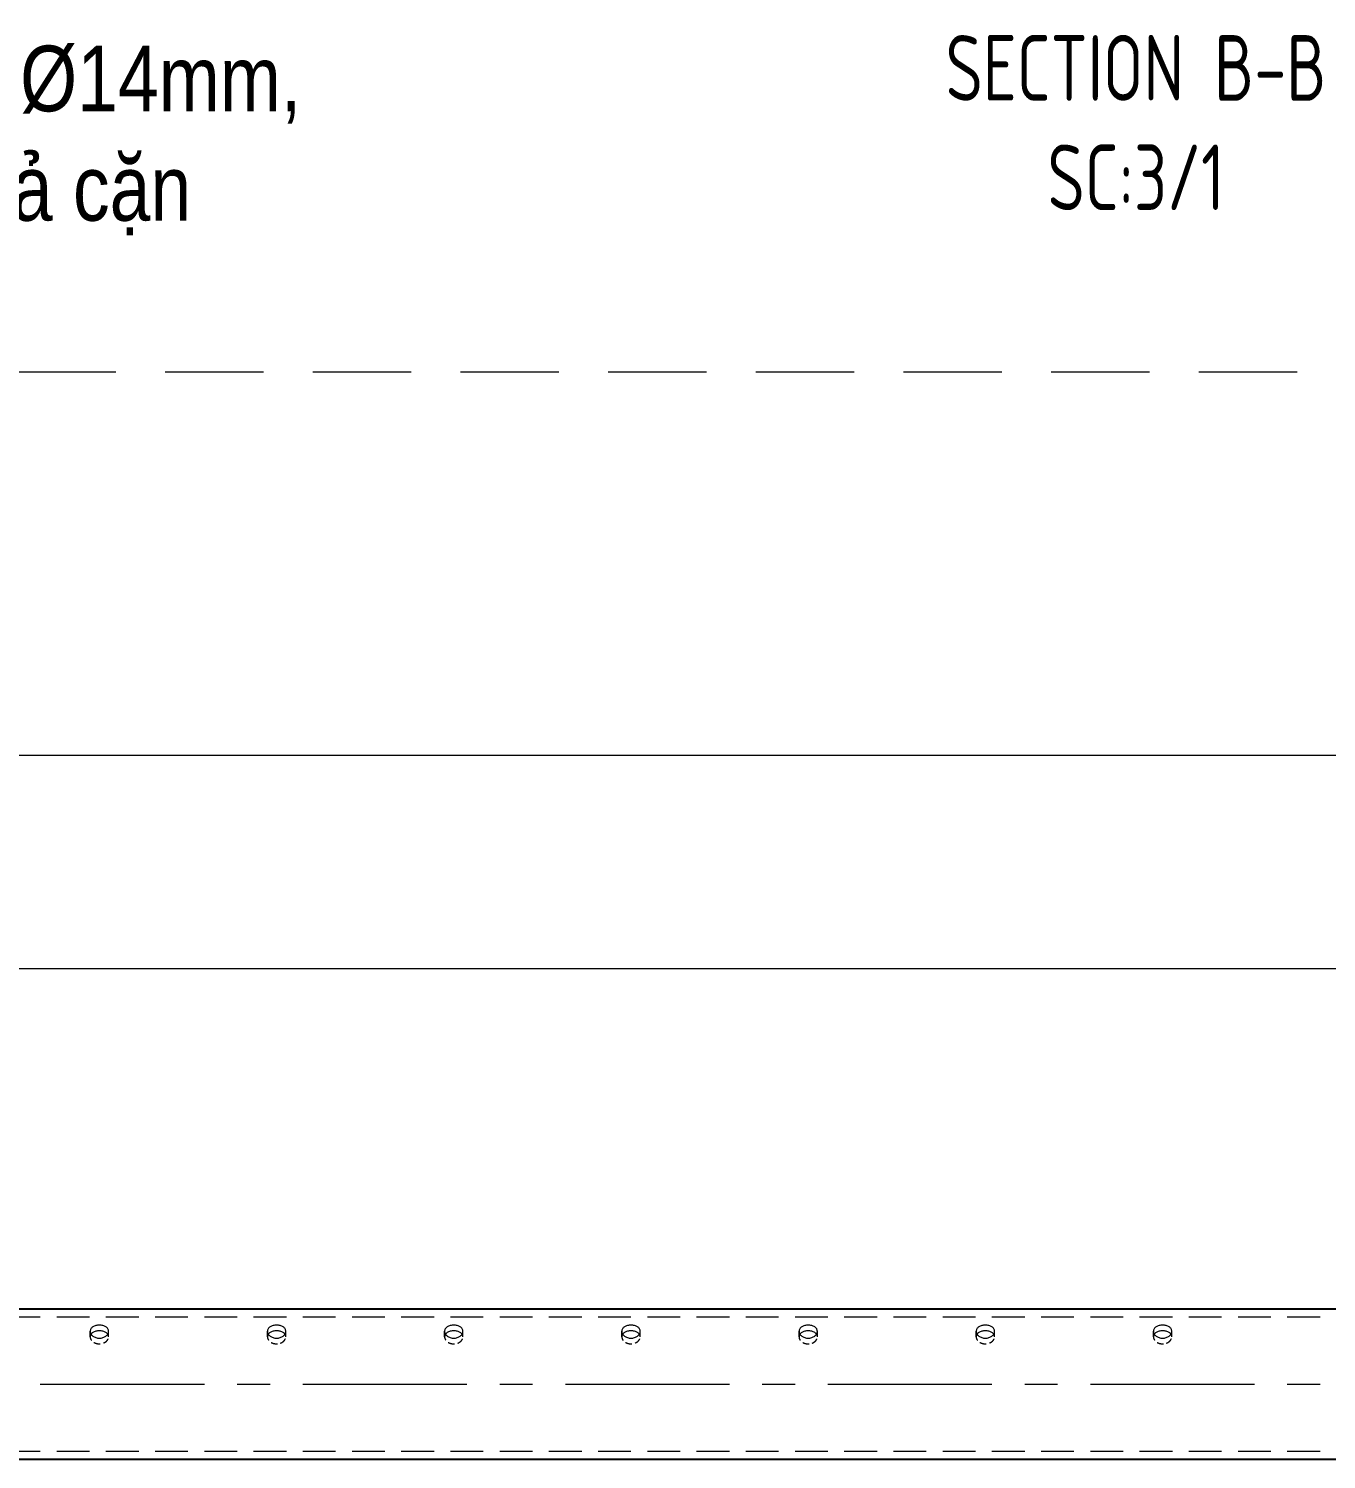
# Model space of a CAD drawing. Header units: millimetres. Extents: x -46397 to 283259, y -8690 to 23983.
# Drawn here: x 254169 to 255158, y -1012 to 78 of the extents above; entities that cross this region are included whole.
import ezdxf

# ---------------------------------------------------------------- set-up
doc = ezdxf.new("R2010")
doc.units = ezdxf.units.MM
for name, pattern in [('CENTER', [2, 1.25, -0.25, 0.25, -0.25]), ('HIDDEN', [0.375, 0.25, -0.125]), ('HIDDENX2', [0.75, 0.5, -0.25])]:
    doc.linetypes.add(name, pattern=pattern)
doc.layers.get('Defpoints').update_dxf_attribs({"lineweight": 0})
for name, color, linetype, lineweight in [('DUONGCHINH', 7, 'Continuous', 25), ('DUONGTAM', 1, 'CENTER', 0), ('mDƯỜNG KHUẤT', 251, 'HIDDEN', 5), ('PHANTOM 2', 8, 'Continuous', 0)]:
    doc.layers.add(name, color=color, linetype=linetype, lineweight=lineweight)
doc.styles.add('GHI CHÚ 1', font='isocp_IV25.ttf', dxfattribs={"width": 0.8})
doc.styles.add('GHI CHÚ 2', font='arial.ttf', dxfattribs={"width": 0.8, "height": 1})
doc.styles.get("Standard").update_dxf_attribs({"font": 'isocp.shx', "width": 0.8})
doc.dimstyles.new('1-30SCALE', dxfattribs={"dimtxt": 75, "dimasz": 75, "dimexe": 37.5, "dimexo": 30, "dimgap": 30, "dimtad": 1, "dimtoh": 1, "dimdec": 0, "dimdsep": 46, "dimtxsty": 'GHI CHÚ 1', "dimcen": 0.09, "dimclrd": 256, "dimclre": 256, "dimclrt": 2, "dimadec": 0, "dimazin": 0, "dimtfac": 1, "dimtdec": 0, "dimtofl": 0, "dimtmove": 0, "dimatfit": 3, "dimfxl": 1, "dimlwd": 0, "dimlwe": 0, "dimarcsym": 0})

# ---------------------------------------------------------------- blocks, each defined once
blk = doc.blocks.new('*D1350')
at = {"layer": 'Defpoints', "color": 0, "transparency": 16777216}
for p in [(255843.3, -637.9), (251928.3, -914.4, -1.5), (255843.3, -914.4, -1.5)]:
    blk.add_point(p, dxfattribs=at)
at = {"layer": 'PHANTOM 2', "linetype": 'Continuous', "lineweight": 0, "transparency": 16777216}
for p, q in [((251928.3, -894.4), (251928.3, -617.9)), ((255843.3, -894.4), (255843.3, -617.9)), ((251973.3, -637.9), (255798.3, -637.9))]:
    blk.add_line(p, q, dxfattribs=at)
at = {"layer": 'PHANTOM 2', "transparency": 16777216}
for points in [[(251973.3, -630.4), (251973.3, -645.4), (251928.3, -637.9)], [(255798.3, -630.4), (255798.3, -645.4), (255843.3, -637.9)]]:
    blk.add_solid(points, dxfattribs=at)
at = {"layer": 'PHANTOM 2', "color": 2, "transparency": 16777216, "insert": (253885.8, -591.8), "char_height": 50, "attachment_point": 5, "style": 'GHI CHÚ 1'}
blk.add_mtext('P135x29=3915', dxfattribs=at)
blk = doc.blocks.new('*D1353')
at = {"layer": 'Defpoints', "color": 0, "transparency": 16777216}
for p in [(255903.3, -475.5), (251778.3, -897.5, -1.5), (255903.3, -897.5, -1.5)]:
    blk.add_point(p, dxfattribs=at)
at = {"layer": 'PHANTOM 2', "linetype": 'Continuous', "lineweight": 0, "transparency": 16777216}
for p, q in [((251778.3, -877.5), (251778.3, -455.5)), ((255903.3, -877.5), (255903.3, -455.5)), ((251823.3, -475.5), (255858.3, -475.5))]:
    blk.add_line(p, q, dxfattribs=at)
at = {"layer": 'PHANTOM 2', "transparency": 16777216}
for points in [[(251823.3, -468), (251823.3, -483), (251778.3, -475.5)], [(255858.3, -468), (255858.3, -483), (255903.3, -475.5)]]:
    blk.add_solid(points, dxfattribs=at)
at = {"layer": 'PHANTOM 2', "color": 2, "transparency": 16777216, "insert": (253840.8, -429.5), "char_height": 50, "attachment_point": 5, "style": 'GHI CHÚ 1'}
blk.add_mtext('4125', dxfattribs=at)

msp = doc.modelspace()

# ---------------------------------------------------------------- linework, layer by layer
at = {"color": 1, "linetype": 'HIDDENX2', "lineweight": 0, "ltscale": 50, "extrusion": (2.28848e-17, 1, 0)}
for p, q in [((255903.35, -903.49, -1.5), (251778.35, -903.49, -1.5)), ((255903.35, -1005.75, -1.5), (251936.35, -1005.75, -1.5))]:
    msp.add_line(p, q, dxfattribs=at)
at = {"color": 1, "linetype": 'HIDDENX2', "lineweight": 0, "ltscale": 10, "extrusion": (2.28848e-17, 1, 0)}
for p, q in [((254216.35, -918.47, -1.5), (254216.35, -914.21, -1.5)), ((254230.35, -918.47, -1.5), (254230.35, -914.21, -1.5)), ((254351.35, -918.47, -1.5), (254351.35, -914.21, -1.5)), ((254365.35, -918.47, -1.5), (254365.35, -914.21, -1.5)), ((254486.35, -918.47, -1.5), (254486.35, -914.21, -1.5)), ((254500.35, -918.47, -1.5), (254500.35, -914.21, -1.5)), ((254621.35, -918.47, -1.5), (254621.35, -914.21, -1.5)), ((254635.35, -918.47, -1.5), (254635.35, -914.21, -1.5)), ((254756.35, -918.47, -1.5), (254756.35, -914.21, -1.5)), ((254770.35, -918.47, -1.5), (254770.35, -914.21, -1.5)), ((254891.35, -918.47, -1.5), (254891.35, -914.21, -1.5)), ((254905.35, -918.47, -1.5), (254905.35, -914.21, -1.5)), ((255026.35, -918.47, -1.5), (255026.35, -914.21, -1.5)), ((255040.35, -918.47, -1.5), (255040.35, -914.21, -1.5))]:
    msp.add_line(p, q, dxfattribs=at)
at = {"color": 150, "linetype": 'Continuous', "lineweight": 0, "ltscale": 10}
for points, knots in [([(254223.35, -909.57, -1.5), (254223.79, -909.57, -1.5), (254224.24, -909.59, -1.5), (254225.15, -909.7, -1.5), (254225.6, -909.79, -1.5), (254226.46, -910.01, -1.5), (254226.87, -910.15, -1.5), (254227.64, -910.48, -1.5), (254227.99, -910.66, -1.5), (254228.61, -911.07, -1.5), (254228.9, -911.29, -1.5), (254229.41, -911.8, -1.5), (254229.64, -912.07, -1.5), (254229.99, -912.65, -1.5), (254230.13, -912.96, -1.5), (254230.3, -913.58, -1.5), (254230.35, -913.9, -1.5), (254230.35, -914.52, -1.5), (254230.3, -914.85, -1.5), (254230.13, -915.5, -1.5), (254229.99, -915.83, -1.5), (254229.64, -916.47, -1.5), (254229.41, -916.78, -1.5), (254228.9, -917.36, -1.5), (254228.61, -917.63, -1.5), (254227.99, -918.1, -1.5), (254227.64, -918.33, -1.5), (254226.87, -918.73, -1.5), (254226.46, -918.9, -1.5), (254225.6, -919.19, -1.5), (254225.15, -919.29, -1.5), (254224.24, -919.43, -1.5), (254223.79, -919.47, -1.5), (254222.91, -919.47, -1.5), (254222.45, -919.43, -1.5), (254221.55, -919.29, -1.5), (254221.1, -919.19, -1.5), (254220.24, -918.9, -1.5), (254219.82, -918.73, -1.5), (254219.06, -918.33, -1.5), (254218.71, -918.1, -1.5), (254218.09, -917.63, -1.5), (254217.8, -917.36, -1.5), (254217.28, -916.78, -1.5), (254217.06, -916.47, -1.5), (254216.7, -915.83, -1.5), (254216.57, -915.5, -1.5), (254216.39, -914.85, -1.5), (254216.35, -914.52, -1.5), (254216.35, -913.9, -1.5), (254216.39, -913.58, -1.5), (254216.57, -912.96, -1.5), (254216.7, -912.65, -1.5), (254217.06, -912.07, -1.5), (254217.28, -911.8, -1.5), (254217.8, -911.29, -1.5), (254218.09, -911.07, -1.5), (254218.71, -910.66, -1.5), (254219.06, -910.48, -1.5), (254219.82, -910.15, -1.5), (254220.24, -910.01, -1.5), (254221.1, -909.79, -1.5), (254221.55, -909.7, -1.5), (254222.45, -909.59, -1.5), (254222.91, -909.57, -1.5), (254223.35, -909.57, -1.5)], [0, 0, 0, 0, 1.3198322, 1.3198322, 2.6396645, 2.6396645, 3.9594967, 3.9594967, 5.279329, 5.279329, 6.5991511, 6.5991511, 7.9189732, 7.9189732, 9.2387952, 9.2387952, 10.5586173, 10.5586173, 11.8784394, 11.8784394, 13.1982615, 13.1982615, 14.5180836, 14.5180836, 15.8379057, 15.8379057, 17.1577379, 17.1577379, 18.4775702, 18.4775702, 19.7974024, 19.7974024, 21.1172346, 21.1172346, 22.4370669, 22.4370669, 23.7568991, 23.7568991, 25.0767314, 25.0767314, 26.3965636, 26.3965636, 27.7163857, 27.7163857, 29.0362078, 29.0362078, 30.3560299, 30.3560299, 31.675852, 31.675852, 32.9956741, 32.9956741, 34.3154961, 34.3154961, 35.6353182, 35.6353182, 36.9551403, 36.9551403, 38.2749726, 38.2749726, 39.5948048, 39.5948048, 40.914637, 40.914637, 42.2344693, 42.2344693, 42.2344693, 42.2344693]), ([(254223.35, -913.86, -1.5), (254222.91, -913.86, -1.5), (254222.45, -913.89, -1.5), (254221.55, -913.99, -1.5), (254221.1, -914.08, -1.5), (254220.24, -914.3, -1.5), (254219.82, -914.44, -1.5), (254219.06, -914.76, -1.5), (254218.71, -914.94, -1.5), (254218.09, -915.34, -1.5), (254217.8, -915.56, -1.5), (254217.35, -916, -1.5), (254217.18, -916.19, -1.5), (254217.03, -916.4, -1.5)], [0, 0, 0, 0, 1.3201933, 1.3201933, 2.6403867, 2.6403867, 3.96058, 3.96058, 5.2807734, 5.2807734, 6.6009508, 6.6009508, 7.5759342, 7.5759342, 7.5759342, 7.5759342]), ([(254229.66, -916.4, -1.5), (254229.52, -916.19, -1.5), (254229.35, -916, -1.5), (254228.9, -915.56, -1.5), (254228.61, -915.34, -1.5), (254227.99, -914.94, -1.5), (254227.64, -914.76, -1.5), (254226.87, -914.44, -1.5), (254226.46, -914.3, -1.5), (254225.6, -914.08, -1.5), (254225.15, -913.99, -1.5), (254224.24, -913.89, -1.5), (254223.79, -913.86, -1.5), (254223.35, -913.86, -1.5)], [34.6699982, 34.6699982, 34.6699982, 34.6699982, 35.6449816, 35.6449816, 36.965159, 36.965159, 38.2853524, 38.2853524, 39.6055457, 39.6055457, 40.9257391, 40.9257391, 42.2459324, 42.2459324, 42.2459324, 42.2459324]), ([(254358.35, -909.57, -1.5), (254358.79, -909.57, -1.5), (254359.24, -909.59, -1.5), (254360.15, -909.7, -1.5), (254360.6, -909.79, -1.5), (254361.46, -910.01, -1.5), (254361.87, -910.15, -1.5), (254362.64, -910.48, -1.5), (254362.99, -910.66, -1.5), (254363.61, -911.07, -1.5), (254363.9, -911.29, -1.5), (254364.41, -911.8, -1.5), (254364.64, -912.07, -1.5), (254364.99, -912.65, -1.5), (254365.13, -912.96, -1.5), (254365.3, -913.58, -1.5), (254365.35, -913.9, -1.5), (254365.35, -914.52, -1.5), (254365.3, -914.85, -1.5), (254365.13, -915.5, -1.5), (254364.99, -915.83, -1.5), (254364.64, -916.47, -1.5), (254364.41, -916.78, -1.5), (254363.9, -917.36, -1.5), (254363.61, -917.63, -1.5), (254362.99, -918.1, -1.5), (254362.64, -918.33, -1.5), (254361.87, -918.73, -1.5), (254361.46, -918.9, -1.5), (254360.6, -919.19, -1.5), (254360.15, -919.29, -1.5), (254359.24, -919.43, -1.5), (254358.79, -919.47, -1.5), (254357.91, -919.47, -1.5), (254357.45, -919.43, -1.5), (254356.55, -919.29, -1.5), (254356.1, -919.19, -1.5), (254355.24, -918.9, -1.5), (254354.82, -918.73, -1.5), (254354.06, -918.33, -1.5), (254353.71, -918.1, -1.5), (254353.09, -917.63, -1.5), (254352.8, -917.36, -1.5), (254352.28, -916.78, -1.5), (254352.06, -916.47, -1.5), (254351.7, -915.83, -1.5), (254351.57, -915.5, -1.5), (254351.39, -914.85, -1.5), (254351.35, -914.52, -1.5), (254351.35, -913.9, -1.5), (254351.39, -913.58, -1.5), (254351.57, -912.96, -1.5), (254351.7, -912.65, -1.5), (254352.06, -912.07, -1.5), (254352.28, -911.8, -1.5), (254352.8, -911.29, -1.5), (254353.09, -911.07, -1.5), (254353.71, -910.66, -1.5), (254354.06, -910.48, -1.5), (254354.82, -910.15, -1.5), (254355.24, -910.01, -1.5), (254356.1, -909.79, -1.5), (254356.55, -909.7, -1.5), (254357.45, -909.59, -1.5), (254357.91, -909.57, -1.5), (254358.35, -909.57, -1.5)], [0, 0, 0, 0, 1.3198322, 1.3198322, 2.6396645, 2.6396645, 3.9594967, 3.9594967, 5.279329, 5.279329, 6.5991511, 6.5991511, 7.9189732, 7.9189732, 9.2387952, 9.2387952, 10.5586173, 10.5586173, 11.8784394, 11.8784394, 13.1982615, 13.1982615, 14.5180836, 14.5180836, 15.8379057, 15.8379057, 17.1577379, 17.1577379, 18.4775702, 18.4775702, 19.7974024, 19.7974024, 21.1172346, 21.1172346, 22.4370669, 22.4370669, 23.7568991, 23.7568991, 25.0767314, 25.0767314, 26.3965636, 26.3965636, 27.7163857, 27.7163857, 29.0362078, 29.0362078, 30.3560299, 30.3560299, 31.675852, 31.675852, 32.9956741, 32.9956741, 34.3154961, 34.3154961, 35.6353182, 35.6353182, 36.9551403, 36.9551403, 38.2749726, 38.2749726, 39.5948048, 39.5948048, 40.914637, 40.914637, 42.2344693, 42.2344693, 42.2344693, 42.2344693]), ([(254358.35, -913.86, -1.5), (254357.91, -913.86, -1.5), (254357.45, -913.89, -1.5), (254356.55, -913.99, -1.5), (254356.1, -914.08, -1.5), (254355.24, -914.3, -1.5), (254354.82, -914.44, -1.5), (254354.06, -914.76, -1.5), (254353.71, -914.94, -1.5), (254353.09, -915.34, -1.5), (254352.8, -915.56, -1.5), (254352.35, -916, -1.5), (254352.18, -916.19, -1.5), (254352.03, -916.4, -1.5)], [0, 0, 0, 0, 1.3201933, 1.3201933, 2.6403867, 2.6403867, 3.96058, 3.96058, 5.2807734, 5.2807734, 6.6009508, 6.6009508, 7.5759342, 7.5759342, 7.5759342, 7.5759342]), ([(254364.66, -916.4, -1.5), (254364.52, -916.19, -1.5), (254364.35, -916, -1.5), (254363.9, -915.56, -1.5), (254363.61, -915.34, -1.5), (254362.99, -914.94, -1.5), (254362.64, -914.76, -1.5), (254361.87, -914.44, -1.5), (254361.46, -914.3, -1.5), (254360.6, -914.08, -1.5), (254360.15, -913.99, -1.5), (254359.24, -913.89, -1.5), (254358.79, -913.86, -1.5), (254358.35, -913.86, -1.5)], [34.6699982, 34.6699982, 34.6699982, 34.6699982, 35.6449816, 35.6449816, 36.965159, 36.965159, 38.2853524, 38.2853524, 39.6055457, 39.6055457, 40.9257391, 40.9257391, 42.2459324, 42.2459324, 42.2459324, 42.2459324]), ([(254493.35, -909.57, -1.5), (254493.79, -909.57, -1.5), (254494.24, -909.59, -1.5), (254495.15, -909.7, -1.5), (254495.6, -909.79, -1.5), (254496.46, -910.01, -1.5), (254496.87, -910.15, -1.5), (254497.64, -910.48, -1.5), (254497.99, -910.66, -1.5), (254498.61, -911.07, -1.5), (254498.9, -911.29, -1.5), (254499.41, -911.8, -1.5), (254499.64, -912.07, -1.5), (254499.99, -912.65, -1.5), (254500.13, -912.96, -1.5), (254500.3, -913.58, -1.5), (254500.35, -913.9, -1.5), (254500.35, -914.52, -1.5), (254500.3, -914.85, -1.5), (254500.13, -915.5, -1.5), (254499.99, -915.83, -1.5), (254499.64, -916.47, -1.5), (254499.41, -916.78, -1.5), (254498.9, -917.36, -1.5), (254498.61, -917.63, -1.5), (254497.99, -918.1, -1.5), (254497.64, -918.33, -1.5), (254496.87, -918.73, -1.5), (254496.46, -918.9, -1.5), (254495.6, -919.19, -1.5), (254495.15, -919.29, -1.5), (254494.24, -919.43, -1.5), (254493.79, -919.47, -1.5), (254492.91, -919.47, -1.5), (254492.45, -919.43, -1.5), (254491.55, -919.29, -1.5), (254491.1, -919.19, -1.5), (254490.24, -918.9, -1.5), (254489.82, -918.73, -1.5), (254489.06, -918.33, -1.5), (254488.71, -918.1, -1.5), (254488.09, -917.63, -1.5), (254487.8, -917.36, -1.5), (254487.28, -916.78, -1.5), (254487.06, -916.47, -1.5), (254486.7, -915.83, -1.5), (254486.57, -915.5, -1.5), (254486.39, -914.85, -1.5), (254486.35, -914.52, -1.5), (254486.35, -913.9, -1.5), (254486.39, -913.58, -1.5), (254486.57, -912.96, -1.5), (254486.7, -912.65, -1.5), (254487.06, -912.07, -1.5), (254487.28, -911.8, -1.5), (254487.8, -911.29, -1.5), (254488.09, -911.07, -1.5), (254488.71, -910.66, -1.5), (254489.06, -910.48, -1.5), (254489.82, -910.15, -1.5), (254490.24, -910.01, -1.5), (254491.1, -909.79, -1.5), (254491.55, -909.7, -1.5), (254492.45, -909.59, -1.5), (254492.91, -909.57, -1.5), (254493.35, -909.57, -1.5)], [0, 0, 0, 0, 1.3198322, 1.3198322, 2.6396645, 2.6396645, 3.9594967, 3.9594967, 5.279329, 5.279329, 6.5991511, 6.5991511, 7.9189732, 7.9189732, 9.2387952, 9.2387952, 10.5586173, 10.5586173, 11.8784394, 11.8784394, 13.1982615, 13.1982615, 14.5180836, 14.5180836, 15.8379057, 15.8379057, 17.1577379, 17.1577379, 18.4775702, 18.4775702, 19.7974024, 19.7974024, 21.1172346, 21.1172346, 22.4370669, 22.4370669, 23.7568991, 23.7568991, 25.0767314, 25.0767314, 26.3965636, 26.3965636, 27.7163857, 27.7163857, 29.0362078, 29.0362078, 30.3560299, 30.3560299, 31.675852, 31.675852, 32.9956741, 32.9956741, 34.3154961, 34.3154961, 35.6353182, 35.6353182, 36.9551403, 36.9551403, 38.2749726, 38.2749726, 39.5948048, 39.5948048, 40.914637, 40.914637, 42.2344693, 42.2344693, 42.2344693, 42.2344693]), ([(254493.35, -913.86, -1.5), (254492.91, -913.86, -1.5), (254492.45, -913.89, -1.5), (254491.55, -913.99, -1.5), (254491.1, -914.08, -1.5), (254490.24, -914.3, -1.5), (254489.82, -914.44, -1.5), (254489.06, -914.76, -1.5), (254488.71, -914.94, -1.5), (254488.09, -915.34, -1.5), (254487.8, -915.56, -1.5), (254487.35, -916, -1.5), (254487.18, -916.19, -1.5), (254487.03, -916.4, -1.5)], [0, 0, 0, 0, 1.3201933, 1.3201933, 2.6403867, 2.6403867, 3.96058, 3.96058, 5.2807734, 5.2807734, 6.6009508, 6.6009508, 7.5759342, 7.5759342, 7.5759342, 7.5759342]), ([(254499.66, -916.4, -1.5), (254499.52, -916.19, -1.5), (254499.35, -916, -1.5), (254498.9, -915.56, -1.5), (254498.61, -915.34, -1.5), (254497.99, -914.94, -1.5), (254497.64, -914.76, -1.5), (254496.87, -914.44, -1.5), (254496.46, -914.3, -1.5), (254495.6, -914.08, -1.5), (254495.15, -913.99, -1.5), (254494.24, -913.89, -1.5), (254493.79, -913.86, -1.5), (254493.35, -913.86, -1.5)], [34.6699982, 34.6699982, 34.6699982, 34.6699982, 35.6449816, 35.6449816, 36.965159, 36.965159, 38.2853524, 38.2853524, 39.6055457, 39.6055457, 40.9257391, 40.9257391, 42.2459324, 42.2459324, 42.2459324, 42.2459324]), ([(254628.35, -909.57, -1.5), (254628.79, -909.57, -1.5), (254629.24, -909.59, -1.5), (254630.15, -909.7, -1.5), (254630.6, -909.79, -1.5), (254631.46, -910.01, -1.5), (254631.87, -910.15, -1.5), (254632.64, -910.48, -1.5), (254632.99, -910.66, -1.5), (254633.61, -911.07, -1.5), (254633.9, -911.29, -1.5), (254634.41, -911.8, -1.5), (254634.64, -912.07, -1.5), (254634.99, -912.65, -1.5), (254635.13, -912.96, -1.5), (254635.3, -913.58, -1.5), (254635.35, -913.9, -1.5), (254635.35, -914.52, -1.5), (254635.3, -914.85, -1.5), (254635.13, -915.5, -1.5), (254634.99, -915.83, -1.5), (254634.64, -916.47, -1.5), (254634.41, -916.78, -1.5), (254633.9, -917.36, -1.5), (254633.61, -917.63, -1.5), (254632.99, -918.1, -1.5), (254632.64, -918.33, -1.5), (254631.87, -918.73, -1.5), (254631.46, -918.9, -1.5), (254630.6, -919.19, -1.5), (254630.15, -919.29, -1.5), (254629.24, -919.43, -1.5), (254628.79, -919.47, -1.5), (254627.91, -919.47, -1.5), (254627.45, -919.43, -1.5), (254626.55, -919.29, -1.5), (254626.1, -919.19, -1.5), (254625.24, -918.9, -1.5), (254624.82, -918.73, -1.5), (254624.06, -918.33, -1.5), (254623.71, -918.1, -1.5), (254623.09, -917.63, -1.5), (254622.8, -917.36, -1.5), (254622.28, -916.78, -1.5), (254622.06, -916.47, -1.5), (254621.7, -915.83, -1.5), (254621.57, -915.5, -1.5), (254621.39, -914.85, -1.5), (254621.35, -914.52, -1.5), (254621.35, -913.9, -1.5), (254621.39, -913.58, -1.5), (254621.57, -912.96, -1.5), (254621.7, -912.65, -1.5), (254622.06, -912.07, -1.5), (254622.28, -911.8, -1.5), (254622.8, -911.29, -1.5), (254623.09, -911.07, -1.5), (254623.71, -910.66, -1.5), (254624.06, -910.48, -1.5), (254624.82, -910.15, -1.5), (254625.24, -910.01, -1.5), (254626.1, -909.79, -1.5), (254626.55, -909.7, -1.5), (254627.45, -909.59, -1.5), (254627.91, -909.57, -1.5), (254628.35, -909.57, -1.5)], [0, 0, 0, 0, 1.3198322, 1.3198322, 2.6396645, 2.6396645, 3.9594967, 3.9594967, 5.279329, 5.279329, 6.5991511, 6.5991511, 7.9189732, 7.9189732, 9.2387952, 9.2387952, 10.5586173, 10.5586173, 11.8784394, 11.8784394, 13.1982615, 13.1982615, 14.5180836, 14.5180836, 15.8379057, 15.8379057, 17.1577379, 17.1577379, 18.4775702, 18.4775702, 19.7974024, 19.7974024, 21.1172346, 21.1172346, 22.4370669, 22.4370669, 23.7568991, 23.7568991, 25.0767314, 25.0767314, 26.3965636, 26.3965636, 27.7163857, 27.7163857, 29.0362078, 29.0362078, 30.3560299, 30.3560299, 31.675852, 31.675852, 32.9956741, 32.9956741, 34.3154961, 34.3154961, 35.6353182, 35.6353182, 36.9551403, 36.9551403, 38.2749726, 38.2749726, 39.5948048, 39.5948048, 40.914637, 40.914637, 42.2344693, 42.2344693, 42.2344693, 42.2344693]), ([(254628.35, -913.86, -1.5), (254627.91, -913.86, -1.5), (254627.45, -913.89, -1.5), (254626.55, -913.99, -1.5), (254626.1, -914.08, -1.5), (254625.24, -914.3, -1.5), (254624.82, -914.44, -1.5), (254624.06, -914.76, -1.5), (254623.71, -914.94, -1.5), (254623.09, -915.34, -1.5), (254622.8, -915.56, -1.5), (254622.35, -916, -1.5), (254622.18, -916.19, -1.5), (254622.03, -916.4, -1.5)], [0, 0, 0, 0, 1.3201933, 1.3201933, 2.6403867, 2.6403867, 3.96058, 3.96058, 5.2807734, 5.2807734, 6.6009508, 6.6009508, 7.5759342, 7.5759342, 7.5759342, 7.5759342]), ([(254634.66, -916.4, -1.5), (254634.52, -916.19, -1.5), (254634.35, -916, -1.5), (254633.9, -915.56, -1.5), (254633.61, -915.34, -1.5), (254632.99, -914.94, -1.5), (254632.64, -914.76, -1.5), (254631.87, -914.44, -1.5), (254631.46, -914.3, -1.5), (254630.6, -914.08, -1.5), (254630.15, -913.99, -1.5), (254629.24, -913.89, -1.5), (254628.79, -913.86, -1.5), (254628.35, -913.86, -1.5)], [34.6699982, 34.6699982, 34.6699982, 34.6699982, 35.6449816, 35.6449816, 36.965159, 36.965159, 38.2853524, 38.2853524, 39.6055457, 39.6055457, 40.9257391, 40.9257391, 42.2459324, 42.2459324, 42.2459324, 42.2459324]), ([(254763.35, -909.57, -1.5), (254763.79, -909.57, -1.5), (254764.24, -909.59, -1.5), (254765.15, -909.7, -1.5), (254765.6, -909.79, -1.5), (254766.46, -910.01, -1.5), (254766.87, -910.15, -1.5), (254767.64, -910.48, -1.5), (254767.99, -910.66, -1.5), (254768.61, -911.07, -1.5), (254768.9, -911.29, -1.5), (254769.41, -911.8, -1.5), (254769.64, -912.07, -1.5), (254769.99, -912.65, -1.5), (254770.13, -912.96, -1.5), (254770.3, -913.58, -1.5), (254770.35, -913.9, -1.5), (254770.35, -914.52, -1.5), (254770.3, -914.85, -1.5), (254770.13, -915.5, -1.5), (254769.99, -915.83, -1.5), (254769.64, -916.47, -1.5), (254769.41, -916.78, -1.5), (254768.9, -917.36, -1.5), (254768.61, -917.63, -1.5), (254767.99, -918.1, -1.5), (254767.64, -918.33, -1.5), (254766.87, -918.73, -1.5), (254766.46, -918.9, -1.5), (254765.6, -919.19, -1.5), (254765.15, -919.29, -1.5), (254764.24, -919.43, -1.5), (254763.79, -919.47, -1.5), (254762.91, -919.47, -1.5), (254762.45, -919.43, -1.5), (254761.55, -919.29, -1.5), (254761.1, -919.19, -1.5), (254760.24, -918.9, -1.5), (254759.82, -918.73, -1.5), (254759.06, -918.33, -1.5), (254758.71, -918.1, -1.5), (254758.09, -917.63, -1.5), (254757.8, -917.36, -1.5), (254757.28, -916.78, -1.5), (254757.06, -916.47, -1.5), (254756.7, -915.83, -1.5), (254756.57, -915.5, -1.5), (254756.39, -914.85, -1.5), (254756.35, -914.52, -1.5), (254756.35, -913.9, -1.5), (254756.39, -913.58, -1.5), (254756.57, -912.96, -1.5), (254756.7, -912.65, -1.5), (254757.06, -912.07, -1.5), (254757.28, -911.8, -1.5), (254757.8, -911.29, -1.5), (254758.09, -911.07, -1.5), (254758.71, -910.66, -1.5), (254759.06, -910.48, -1.5), (254759.82, -910.15, -1.5), (254760.24, -910.01, -1.5), (254761.1, -909.79, -1.5), (254761.55, -909.7, -1.5), (254762.45, -909.59, -1.5), (254762.91, -909.57, -1.5), (254763.35, -909.57, -1.5)], [0, 0, 0, 0, 1.3198322, 1.3198322, 2.6396645, 2.6396645, 3.9594967, 3.9594967, 5.279329, 5.279329, 6.5991511, 6.5991511, 7.9189732, 7.9189732, 9.2387952, 9.2387952, 10.5586173, 10.5586173, 11.8784394, 11.8784394, 13.1982615, 13.1982615, 14.5180836, 14.5180836, 15.8379057, 15.8379057, 17.1577379, 17.1577379, 18.4775702, 18.4775702, 19.7974024, 19.7974024, 21.1172346, 21.1172346, 22.4370669, 22.4370669, 23.7568991, 23.7568991, 25.0767314, 25.0767314, 26.3965636, 26.3965636, 27.7163857, 27.7163857, 29.0362078, 29.0362078, 30.3560299, 30.3560299, 31.675852, 31.675852, 32.9956741, 32.9956741, 34.3154961, 34.3154961, 35.6353182, 35.6353182, 36.9551403, 36.9551403, 38.2749726, 38.2749726, 39.5948048, 39.5948048, 40.914637, 40.914637, 42.2344693, 42.2344693, 42.2344693, 42.2344693]), ([(254763.35, -913.86, -1.5), (254762.91, -913.86, -1.5), (254762.45, -913.89, -1.5), (254761.55, -913.99, -1.5), (254761.1, -914.08, -1.5), (254760.24, -914.3, -1.5), (254759.82, -914.44, -1.5), (254759.06, -914.76, -1.5), (254758.71, -914.94, -1.5), (254758.09, -915.34, -1.5), (254757.8, -915.56, -1.5), (254757.35, -916, -1.5), (254757.18, -916.19, -1.5), (254757.03, -916.4, -1.5)], [0, 0, 0, 0, 1.3201933, 1.3201933, 2.6403867, 2.6403867, 3.96058, 3.96058, 5.2807734, 5.2807734, 6.6009508, 6.6009508, 7.5759342, 7.5759342, 7.5759342, 7.5759342]), ([(254769.66, -916.4, -1.5), (254769.52, -916.19, -1.5), (254769.35, -916, -1.5), (254768.9, -915.56, -1.5), (254768.61, -915.34, -1.5), (254767.99, -914.94, -1.5), (254767.64, -914.76, -1.5), (254766.87, -914.44, -1.5), (254766.46, -914.3, -1.5), (254765.6, -914.08, -1.5), (254765.15, -913.99, -1.5), (254764.24, -913.89, -1.5), (254763.79, -913.86, -1.5), (254763.35, -913.86, -1.5)], [34.6699982, 34.6699982, 34.6699982, 34.6699982, 35.6449816, 35.6449816, 36.965159, 36.965159, 38.2853524, 38.2853524, 39.6055457, 39.6055457, 40.9257391, 40.9257391, 42.2459324, 42.2459324, 42.2459324, 42.2459324]), ([(254898.35, -909.57, -1.5), (254898.79, -909.57, -1.5), (254899.24, -909.59, -1.5), (254900.15, -909.7, -1.5), (254900.6, -909.79, -1.5), (254901.46, -910.01, -1.5), (254901.87, -910.15, -1.5), (254902.64, -910.48, -1.5), (254902.99, -910.66, -1.5), (254903.61, -911.07, -1.5), (254903.9, -911.29, -1.5), (254904.41, -911.8, -1.5), (254904.64, -912.07, -1.5), (254904.99, -912.65, -1.5), (254905.13, -912.96, -1.5), (254905.3, -913.58, -1.5), (254905.35, -913.9, -1.5), (254905.35, -914.52, -1.5), (254905.3, -914.85, -1.5), (254905.13, -915.5, -1.5), (254904.99, -915.83, -1.5), (254904.64, -916.47, -1.5), (254904.41, -916.78, -1.5), (254903.9, -917.36, -1.5), (254903.61, -917.63, -1.5), (254902.99, -918.1, -1.5), (254902.64, -918.33, -1.5), (254901.87, -918.73, -1.5), (254901.46, -918.9, -1.5), (254900.6, -919.19, -1.5), (254900.15, -919.29, -1.5), (254899.24, -919.43, -1.5), (254898.79, -919.47, -1.5), (254897.91, -919.47, -1.5), (254897.45, -919.43, -1.5), (254896.55, -919.29, -1.5), (254896.1, -919.19, -1.5), (254895.24, -918.9, -1.5), (254894.82, -918.73, -1.5), (254894.06, -918.33, -1.5), (254893.71, -918.1, -1.5), (254893.09, -917.63, -1.5), (254892.8, -917.36, -1.5), (254892.28, -916.78, -1.5), (254892.06, -916.47, -1.5), (254891.7, -915.83, -1.5), (254891.57, -915.5, -1.5), (254891.39, -914.85, -1.5), (254891.35, -914.52, -1.5), (254891.35, -913.9, -1.5), (254891.39, -913.58, -1.5), (254891.57, -912.96, -1.5), (254891.7, -912.65, -1.5), (254892.06, -912.07, -1.5), (254892.28, -911.8, -1.5), (254892.8, -911.29, -1.5), (254893.09, -911.07, -1.5), (254893.71, -910.66, -1.5), (254894.06, -910.48, -1.5), (254894.82, -910.15, -1.5), (254895.24, -910.01, -1.5), (254896.1, -909.79, -1.5), (254896.55, -909.7, -1.5), (254897.45, -909.59, -1.5), (254897.91, -909.57, -1.5), (254898.35, -909.57, -1.5)], [0, 0, 0, 0, 1.3198322, 1.3198322, 2.6396645, 2.6396645, 3.9594967, 3.9594967, 5.279329, 5.279329, 6.5991511, 6.5991511, 7.9189732, 7.9189732, 9.2387952, 9.2387952, 10.5586173, 10.5586173, 11.8784394, 11.8784394, 13.1982615, 13.1982615, 14.5180836, 14.5180836, 15.8379057, 15.8379057, 17.1577379, 17.1577379, 18.4775702, 18.4775702, 19.7974024, 19.7974024, 21.1172346, 21.1172346, 22.4370669, 22.4370669, 23.7568991, 23.7568991, 25.0767314, 25.0767314, 26.3965636, 26.3965636, 27.7163857, 27.7163857, 29.0362078, 29.0362078, 30.3560299, 30.3560299, 31.675852, 31.675852, 32.9956741, 32.9956741, 34.3154961, 34.3154961, 35.6353182, 35.6353182, 36.9551403, 36.9551403, 38.2749726, 38.2749726, 39.5948048, 39.5948048, 40.914637, 40.914637, 42.2344693, 42.2344693, 42.2344693, 42.2344693]), ([(254898.35, -913.86, -1.5), (254897.91, -913.86, -1.5), (254897.45, -913.89, -1.5), (254896.55, -913.99, -1.5), (254896.1, -914.08, -1.5), (254895.24, -914.3, -1.5), (254894.82, -914.44, -1.5), (254894.06, -914.76, -1.5), (254893.71, -914.94, -1.5), (254893.09, -915.34, -1.5), (254892.8, -915.56, -1.5), (254892.35, -916, -1.5), (254892.18, -916.19, -1.5), (254892.03, -916.4, -1.5)], [0, 0, 0, 0, 1.3201933, 1.3201933, 2.6403867, 2.6403867, 3.96058, 3.96058, 5.2807734, 5.2807734, 6.6009508, 6.6009508, 7.5759342, 7.5759342, 7.5759342, 7.5759342]), ([(254904.66, -916.4, -1.5), (254904.52, -916.19, -1.5), (254904.35, -916, -1.5), (254903.9, -915.56, -1.5), (254903.61, -915.34, -1.5), (254902.99, -914.94, -1.5), (254902.64, -914.76, -1.5), (254901.87, -914.44, -1.5), (254901.46, -914.3, -1.5), (254900.6, -914.08, -1.5), (254900.15, -913.99, -1.5), (254899.24, -913.89, -1.5), (254898.79, -913.86, -1.5), (254898.35, -913.86, -1.5)], [34.6699982, 34.6699982, 34.6699982, 34.6699982, 35.6449816, 35.6449816, 36.965159, 36.965159, 38.2853524, 38.2853524, 39.6055457, 39.6055457, 40.9257391, 40.9257391, 42.2459324, 42.2459324, 42.2459324, 42.2459324]), ([(255033.35, -909.57, -1.5), (255033.79, -909.57, -1.5), (255034.24, -909.59, -1.5), (255035.15, -909.7, -1.5), (255035.6, -909.79, -1.5), (255036.46, -910.01, -1.5), (255036.87, -910.15, -1.5), (255037.64, -910.48, -1.5), (255037.99, -910.66, -1.5), (255038.61, -911.07, -1.5), (255038.9, -911.29, -1.5), (255039.41, -911.8, -1.5), (255039.64, -912.07, -1.5), (255039.99, -912.65, -1.5), (255040.13, -912.96, -1.5), (255040.3, -913.58, -1.5), (255040.35, -913.9, -1.5), (255040.35, -914.52, -1.5), (255040.3, -914.85, -1.5), (255040.13, -915.5, -1.5), (255039.99, -915.83, -1.5), (255039.64, -916.47, -1.5), (255039.41, -916.78, -1.5), (255038.9, -917.36, -1.5), (255038.61, -917.63, -1.5), (255037.99, -918.1, -1.5), (255037.64, -918.33, -1.5), (255036.87, -918.73, -1.5), (255036.46, -918.9, -1.5), (255035.6, -919.19, -1.5), (255035.15, -919.29, -1.5), (255034.24, -919.43, -1.5), (255033.79, -919.47, -1.5), (255032.91, -919.47, -1.5), (255032.45, -919.43, -1.5), (255031.55, -919.29, -1.5), (255031.1, -919.19, -1.5), (255030.24, -918.9, -1.5), (255029.82, -918.73, -1.5), (255029.06, -918.33, -1.5), (255028.71, -918.1, -1.5), (255028.09, -917.63, -1.5), (255027.8, -917.36, -1.5), (255027.28, -916.78, -1.5), (255027.06, -916.47, -1.5), (255026.7, -915.83, -1.5), (255026.57, -915.5, -1.5), (255026.39, -914.85, -1.5), (255026.35, -914.52, -1.5), (255026.35, -913.9, -1.5), (255026.39, -913.58, -1.5), (255026.57, -912.96, -1.5), (255026.7, -912.65, -1.5), (255027.06, -912.07, -1.5), (255027.28, -911.8, -1.5), (255027.8, -911.29, -1.5), (255028.09, -911.07, -1.5), (255028.71, -910.66, -1.5), (255029.06, -910.48, -1.5), (255029.82, -910.15, -1.5), (255030.24, -910.01, -1.5), (255031.1, -909.79, -1.5), (255031.55, -909.7, -1.5), (255032.45, -909.59, -1.5), (255032.91, -909.57, -1.5), (255033.35, -909.57, -1.5)], [0, 0, 0, 0, 1.3198322, 1.3198322, 2.6396645, 2.6396645, 3.9594967, 3.9594967, 5.279329, 5.279329, 6.5991511, 6.5991511, 7.9189732, 7.9189732, 9.2387952, 9.2387952, 10.5586173, 10.5586173, 11.8784394, 11.8784394, 13.1982615, 13.1982615, 14.5180836, 14.5180836, 15.8379057, 15.8379057, 17.1577379, 17.1577379, 18.4775702, 18.4775702, 19.7974024, 19.7974024, 21.1172346, 21.1172346, 22.4370669, 22.4370669, 23.7568991, 23.7568991, 25.0767314, 25.0767314, 26.3965636, 26.3965636, 27.7163857, 27.7163857, 29.0362078, 29.0362078, 30.3560299, 30.3560299, 31.675852, 31.675852, 32.9956741, 32.9956741, 34.3154961, 34.3154961, 35.6353182, 35.6353182, 36.9551403, 36.9551403, 38.2749726, 38.2749726, 39.5948048, 39.5948048, 40.914637, 40.914637, 42.2344693, 42.2344693, 42.2344693, 42.2344693]), ([(255033.35, -913.86, -1.5), (255032.91, -913.86, -1.5), (255032.45, -913.89, -1.5), (255031.55, -913.99, -1.5), (255031.1, -914.08, -1.5), (255030.24, -914.3, -1.5), (255029.82, -914.44, -1.5), (255029.06, -914.76, -1.5), (255028.71, -914.94, -1.5), (255028.09, -915.34, -1.5), (255027.8, -915.56, -1.5), (255027.35, -916, -1.5), (255027.18, -916.19, -1.5), (255027.03, -916.4, -1.5)], [0, 0, 0, 0, 1.3201933, 1.3201933, 2.6403867, 2.6403867, 3.96058, 3.96058, 5.2807734, 5.2807734, 6.6009508, 6.6009508, 7.5759342, 7.5759342, 7.5759342, 7.5759342]), ([(255039.66, -916.4, -1.5), (255039.52, -916.19, -1.5), (255039.35, -916, -1.5), (255038.9, -915.56, -1.5), (255038.61, -915.34, -1.5), (255037.99, -914.94, -1.5), (255037.64, -914.76, -1.5), (255036.87, -914.44, -1.5), (255036.46, -914.3, -1.5), (255035.6, -914.08, -1.5), (255035.15, -913.99, -1.5), (255034.24, -913.89, -1.5), (255033.79, -913.86, -1.5), (255033.35, -913.86, -1.5)], [34.6699982, 34.6699982, 34.6699982, 34.6699982, 35.6449816, 35.6449816, 36.965159, 36.965159, 38.2853524, 38.2853524, 39.6055457, 39.6055457, 40.9257391, 40.9257391, 42.2459324, 42.2459324, 42.2459324, 42.2459324])]:
    msp.add_open_spline(points, degree=3, knots=knots, dxfattribs=at)
at = {"color": 1, "linetype": 'HIDDENX2', "lineweight": 0, "ltscale": 10}
for points in [[(254217.03, -916.4, -1.5), (254216.98, -916.47, -1.5), (254216.93, -916.55, -1.5), (254216.7, -916.91, -1.5), (254216.57, -917.22, -1.5), (254216.39, -917.84, -1.5), (254216.35, -918.16, -1.5), (254216.35, -918.78, -1.5), (254216.39, -919.11, -1.5), (254216.57, -919.76, -1.5), (254216.7, -920.09, -1.5), (254217.06, -920.74, -1.5), (254217.28, -921.05, -1.5), (254217.8, -921.63, -1.5), (254218.09, -921.9, -1.5), (254218.71, -922.38, -1.5), (254219.06, -922.61, -1.5), (254219.82, -923.01, -1.5), (254220.24, -923.19, -1.5), (254221.1, -923.47, -1.5), (254221.55, -923.58, -1.5), (254222.45, -923.73, -1.5), (254222.91, -923.76, -1.5), (254223.79, -923.76, -1.5), (254224.24, -923.73, -1.5), (254225.15, -923.58, -1.5), (254225.6, -923.47, -1.5), (254226.46, -923.19, -1.5), (254226.87, -923.01, -1.5), (254227.64, -922.61, -1.5), (254227.99, -922.38, -1.5), (254228.61, -921.9, -1.5), (254228.9, -921.63, -1.5), (254229.41, -921.05, -1.5), (254229.63, -920.74, -1.5), (254229.99, -920.09, -1.5), (254230.13, -919.76, -1.5), (254230.3, -919.11, -1.5), (254230.35, -918.78, -1.5), (254230.35, -918.16, -1.5), (254230.3, -917.84, -1.5), (254230.13, -917.22, -1.5), (254229.99, -916.91, -1.5), (254229.77, -916.55, -1.5), (254229.72, -916.47, -1.5), (254229.66, -916.4, -1.5)], [(254352.03, -916.4, -1.5), (254351.98, -916.47, -1.5), (254351.93, -916.55, -1.5), (254351.7, -916.91, -1.5), (254351.57, -917.22, -1.5), (254351.39, -917.84, -1.5), (254351.35, -918.16, -1.5), (254351.35, -918.78, -1.5), (254351.39, -919.11, -1.5), (254351.57, -919.76, -1.5), (254351.7, -920.09, -1.5), (254352.06, -920.74, -1.5), (254352.28, -921.05, -1.5), (254352.8, -921.63, -1.5), (254353.09, -921.9, -1.5), (254353.71, -922.38, -1.5), (254354.06, -922.61, -1.5), (254354.82, -923.01, -1.5), (254355.24, -923.19, -1.5), (254356.1, -923.47, -1.5), (254356.55, -923.58, -1.5), (254357.45, -923.73, -1.5), (254357.91, -923.76, -1.5), (254358.79, -923.76, -1.5), (254359.24, -923.73, -1.5), (254360.15, -923.58, -1.5), (254360.6, -923.47, -1.5), (254361.46, -923.19, -1.5), (254361.87, -923.01, -1.5), (254362.64, -922.61, -1.5), (254362.99, -922.38, -1.5), (254363.61, -921.9, -1.5), (254363.9, -921.63, -1.5), (254364.41, -921.05, -1.5), (254364.63, -920.74, -1.5), (254364.99, -920.09, -1.5), (254365.13, -919.76, -1.5), (254365.3, -919.11, -1.5), (254365.35, -918.78, -1.5), (254365.35, -918.16, -1.5), (254365.3, -917.84, -1.5), (254365.13, -917.22, -1.5), (254364.99, -916.91, -1.5), (254364.77, -916.55, -1.5), (254364.72, -916.47, -1.5), (254364.66, -916.4, -1.5)], [(254487.03, -916.4, -1.5), (254486.98, -916.47, -1.5), (254486.93, -916.55, -1.5), (254486.7, -916.91, -1.5), (254486.57, -917.22, -1.5), (254486.39, -917.84, -1.5), (254486.35, -918.16, -1.5), (254486.35, -918.78, -1.5), (254486.39, -919.11, -1.5), (254486.57, -919.76, -1.5), (254486.7, -920.09, -1.5), (254487.06, -920.74, -1.5), (254487.28, -921.05, -1.5), (254487.8, -921.63, -1.5), (254488.09, -921.9, -1.5), (254488.71, -922.38, -1.5), (254489.06, -922.61, -1.5), (254489.82, -923.01, -1.5), (254490.24, -923.19, -1.5), (254491.1, -923.47, -1.5), (254491.55, -923.58, -1.5), (254492.45, -923.73, -1.5), (254492.91, -923.76, -1.5), (254493.79, -923.76, -1.5), (254494.24, -923.73, -1.5), (254495.15, -923.58, -1.5), (254495.6, -923.47, -1.5), (254496.46, -923.19, -1.5), (254496.87, -923.01, -1.5), (254497.64, -922.61, -1.5), (254497.99, -922.38, -1.5), (254498.61, -921.9, -1.5), (254498.9, -921.63, -1.5), (254499.41, -921.05, -1.5), (254499.63, -920.74, -1.5), (254499.99, -920.09, -1.5), (254500.13, -919.76, -1.5), (254500.3, -919.11, -1.5), (254500.35, -918.78, -1.5), (254500.35, -918.16, -1.5), (254500.3, -917.84, -1.5), (254500.13, -917.22, -1.5), (254499.99, -916.91, -1.5), (254499.77, -916.55, -1.5), (254499.72, -916.47, -1.5), (254499.66, -916.4, -1.5)], [(254622.03, -916.4, -1.5), (254621.98, -916.47, -1.5), (254621.93, -916.55, -1.5), (254621.7, -916.91, -1.5), (254621.57, -917.22, -1.5), (254621.39, -917.84, -1.5), (254621.35, -918.16, -1.5), (254621.35, -918.78, -1.5), (254621.39, -919.11, -1.5), (254621.57, -919.76, -1.5), (254621.7, -920.09, -1.5), (254622.06, -920.74, -1.5), (254622.28, -921.05, -1.5), (254622.8, -921.63, -1.5), (254623.09, -921.9, -1.5), (254623.71, -922.38, -1.5), (254624.06, -922.61, -1.5), (254624.82, -923.01, -1.5), (254625.24, -923.19, -1.5), (254626.1, -923.47, -1.5), (254626.55, -923.58, -1.5), (254627.45, -923.73, -1.5), (254627.91, -923.76, -1.5), (254628.79, -923.76, -1.5), (254629.24, -923.73, -1.5), (254630.15, -923.58, -1.5), (254630.6, -923.47, -1.5), (254631.46, -923.19, -1.5), (254631.87, -923.01, -1.5), (254632.64, -922.61, -1.5), (254632.99, -922.38, -1.5), (254633.61, -921.9, -1.5), (254633.9, -921.63, -1.5), (254634.41, -921.05, -1.5), (254634.63, -920.74, -1.5), (254634.99, -920.09, -1.5), (254635.13, -919.76, -1.5), (254635.3, -919.11, -1.5), (254635.35, -918.78, -1.5), (254635.35, -918.16, -1.5), (254635.3, -917.84, -1.5), (254635.13, -917.22, -1.5), (254634.99, -916.91, -1.5), (254634.77, -916.55, -1.5), (254634.72, -916.47, -1.5), (254634.66, -916.4, -1.5)], [(254757.03, -916.4, -1.5), (254756.98, -916.47, -1.5), (254756.93, -916.55, -1.5), (254756.7, -916.91, -1.5), (254756.57, -917.22, -1.5), (254756.39, -917.84, -1.5), (254756.35, -918.16, -1.5), (254756.35, -918.78, -1.5), (254756.39, -919.11, -1.5), (254756.57, -919.76, -1.5), (254756.7, -920.09, -1.5), (254757.06, -920.74, -1.5), (254757.28, -921.05, -1.5), (254757.8, -921.63, -1.5), (254758.09, -921.9, -1.5), (254758.71, -922.38, -1.5), (254759.06, -922.61, -1.5), (254759.82, -923.01, -1.5), (254760.24, -923.19, -1.5), (254761.1, -923.47, -1.5), (254761.55, -923.58, -1.5), (254762.45, -923.73, -1.5), (254762.91, -923.76, -1.5), (254763.79, -923.76, -1.5), (254764.24, -923.73, -1.5), (254765.15, -923.58, -1.5), (254765.6, -923.47, -1.5), (254766.46, -923.19, -1.5), (254766.87, -923.01, -1.5), (254767.64, -922.61, -1.5), (254767.99, -922.38, -1.5), (254768.61, -921.9, -1.5), (254768.9, -921.63, -1.5), (254769.41, -921.05, -1.5), (254769.63, -920.74, -1.5), (254769.99, -920.09, -1.5), (254770.13, -919.76, -1.5), (254770.3, -919.11, -1.5), (254770.35, -918.78, -1.5), (254770.35, -918.16, -1.5), (254770.3, -917.84, -1.5), (254770.13, -917.22, -1.5), (254769.99, -916.91, -1.5), (254769.77, -916.55, -1.5), (254769.72, -916.47, -1.5), (254769.66, -916.4, -1.5)], [(254892.03, -916.4, -1.5), (254891.98, -916.47, -1.5), (254891.93, -916.55, -1.5), (254891.7, -916.91, -1.5), (254891.57, -917.22, -1.5), (254891.39, -917.84, -1.5), (254891.35, -918.16, -1.5), (254891.35, -918.78, -1.5), (254891.39, -919.11, -1.5), (254891.57, -919.76, -1.5), (254891.7, -920.09, -1.5), (254892.06, -920.74, -1.5), (254892.28, -921.05, -1.5), (254892.8, -921.63, -1.5), (254893.09, -921.9, -1.5), (254893.71, -922.38, -1.5), (254894.06, -922.61, -1.5), (254894.82, -923.01, -1.5), (254895.24, -923.19, -1.5), (254896.1, -923.47, -1.5), (254896.55, -923.58, -1.5), (254897.45, -923.73, -1.5), (254897.91, -923.76, -1.5), (254898.79, -923.76, -1.5), (254899.24, -923.73, -1.5), (254900.15, -923.58, -1.5), (254900.6, -923.47, -1.5), (254901.46, -923.19, -1.5), (254901.87, -923.01, -1.5), (254902.64, -922.61, -1.5), (254902.99, -922.38, -1.5), (254903.61, -921.9, -1.5), (254903.9, -921.63, -1.5), (254904.41, -921.05, -1.5), (254904.63, -920.74, -1.5), (254904.99, -920.09, -1.5), (254905.13, -919.76, -1.5), (254905.3, -919.11, -1.5), (254905.35, -918.78, -1.5), (254905.35, -918.16, -1.5), (254905.3, -917.84, -1.5), (254905.13, -917.22, -1.5), (254904.99, -916.91, -1.5), (254904.77, -916.55, -1.5), (254904.72, -916.47, -1.5), (254904.66, -916.4, -1.5)], [(255027.03, -916.4, -1.5), (255026.98, -916.47, -1.5), (255026.93, -916.55, -1.5), (255026.7, -916.91, -1.5), (255026.57, -917.22, -1.5), (255026.39, -917.84, -1.5), (255026.35, -918.16, -1.5), (255026.35, -918.78, -1.5), (255026.39, -919.11, -1.5), (255026.57, -919.76, -1.5), (255026.7, -920.09, -1.5), (255027.06, -920.74, -1.5), (255027.28, -921.05, -1.5), (255027.8, -921.63, -1.5), (255028.09, -921.9, -1.5), (255028.71, -922.38, -1.5), (255029.06, -922.61, -1.5), (255029.82, -923.01, -1.5), (255030.24, -923.19, -1.5), (255031.1, -923.47, -1.5), (255031.55, -923.58, -1.5), (255032.45, -923.73, -1.5), (255032.91, -923.76, -1.5), (255033.79, -923.76, -1.5), (255034.24, -923.73, -1.5), (255035.15, -923.58, -1.5), (255035.6, -923.47, -1.5), (255036.46, -923.19, -1.5), (255036.87, -923.01, -1.5), (255037.64, -922.61, -1.5), (255037.99, -922.38, -1.5), (255038.61, -921.9, -1.5), (255038.9, -921.63, -1.5), (255039.41, -921.05, -1.5), (255039.63, -920.74, -1.5), (255039.99, -920.09, -1.5), (255040.13, -919.76, -1.5), (255040.3, -919.11, -1.5), (255040.35, -918.78, -1.5), (255040.35, -918.16, -1.5), (255040.3, -917.84, -1.5), (255040.13, -917.22, -1.5), (255039.99, -916.91, -1.5), (255039.77, -916.55, -1.5), (255039.72, -916.47, -1.5), (255039.66, -916.4, -1.5)]]:
    msp.add_open_spline(points, degree=3, knots=[7.5759342, 7.5759342, 7.5759342, 7.5759342, 7.9211282, 7.9211282, 9.2413057, 9.2413057, 10.5614831, 10.5614831, 11.8816605, 11.8816605, 13.201838, 13.201838, 14.5220154, 14.5220154, 15.8421928, 15.8421928, 17.1623862, 17.1623862, 18.4825795, 18.4825795, 19.8027729, 19.8027729, 21.1229662, 21.1229662, 22.4431595, 22.4431595, 23.7633529, 23.7633529, 25.0835462, 25.0835462, 26.4037396, 26.4037396, 27.723917, 27.723917, 29.0440944, 29.0440944, 30.3642719, 30.3642719, 31.6844493, 31.6844493, 33.0046267, 33.0046267, 34.3248042, 34.3248042, 34.6699982, 34.6699982, 34.6699982, 34.6699982], dxfattribs=at)
at = {"layer": 'DUONGCHINH', "extrusion": (2.28848e-17, 1, 0)}
for p, q in [((255903.35, -897.47, -1.5), (251778.35, -897.47, -1.5)), ((255903.35, -1011.77, -1.5), (251936.35, -1011.77, -1.5))]:
    msp.add_line(p, q, dxfattribs=at)
at = {"layer": 'DUONGTAM', "color": 1, "ltscale": 100, "extrusion": (2.28848e-17, 1, 0)}
msp.add_line((255903.35, -954.62, -1.5), (251778.35, -954.62, -1.5), dxfattribs=at)
at = {"layer": 'mDƯỜNG KHUẤT', "ltscale": 300}
msp.add_line((251235.85, -183.35), (256825.1, -183.35), dxfattribs=at)

# ---------------------------------------------------------------- texts
at = {"color": 3, "insert": (253809.73, 65.05, -3), "char_height": 50, "attachment_point": 1, "style": 'GHI CHÚ 2'}
msp.add_mtext_dynamic_manual_height_columns('\\A1;\\pxqc;Khoan 160 lỗ %%C14mm, 1 lỗ %%C16 xả cặn', width=575.8087, gutter_width=37.5, heights=[0], dxfattribs=at)
at = {"color": 3, "insert": (254780.33, 73.12, -3), "char_height": 50, "attachment_point": 1}
msp.add_mtext_dynamic_manual_height_columns('\\A1;\\pxqc;SECTION B-B\\PSC:3/1', width=465.6456, gutter_width=37.5, heights=[0], dxfattribs=at)

# ---------------------------------------------------------------- dimensions: what is measured, and where the dimension line sits
at = {"layer": 'PHANTOM 2'}
dim = msp.add_linear_dim(base=(255903.35, -475.51), p1=(251778.35, -897.47, -1.5), p2=(255903.35, -897.47, -1.5), dimstyle='1-30SCALE', override={"dimtxt": 50, "dimasz": 45, "dimexe": 20, "dimexo": 20, "dimgap": 20, "dimtmove": 1}, dxfattribs=at)
dim.commit()
dim.dimension.update_dxf_attribs({"geometry": '*D1353', "text_midpoint": (253840.85, -429.53)})
dim = msp.add_linear_dim(base=(255843.35, -637.86), p1=(251928.35, -914.44, -1.5), p2=(255843.35, -914.44, -1.5), text='P135x29=<>', dimstyle='1-30SCALE', override={"dimtxt": 50, "dimasz": 45, "dimexe": 20, "dimexo": 20, "dimgap": 20, "dimpost": '', "dimtmove": 1}, dxfattribs=at)
dim.commit()
dim.dimension.update_dxf_attribs({"geometry": '*D1350', "text_midpoint": (253885.85, -591.79)})

doc.saveas('drawing.dxf')
